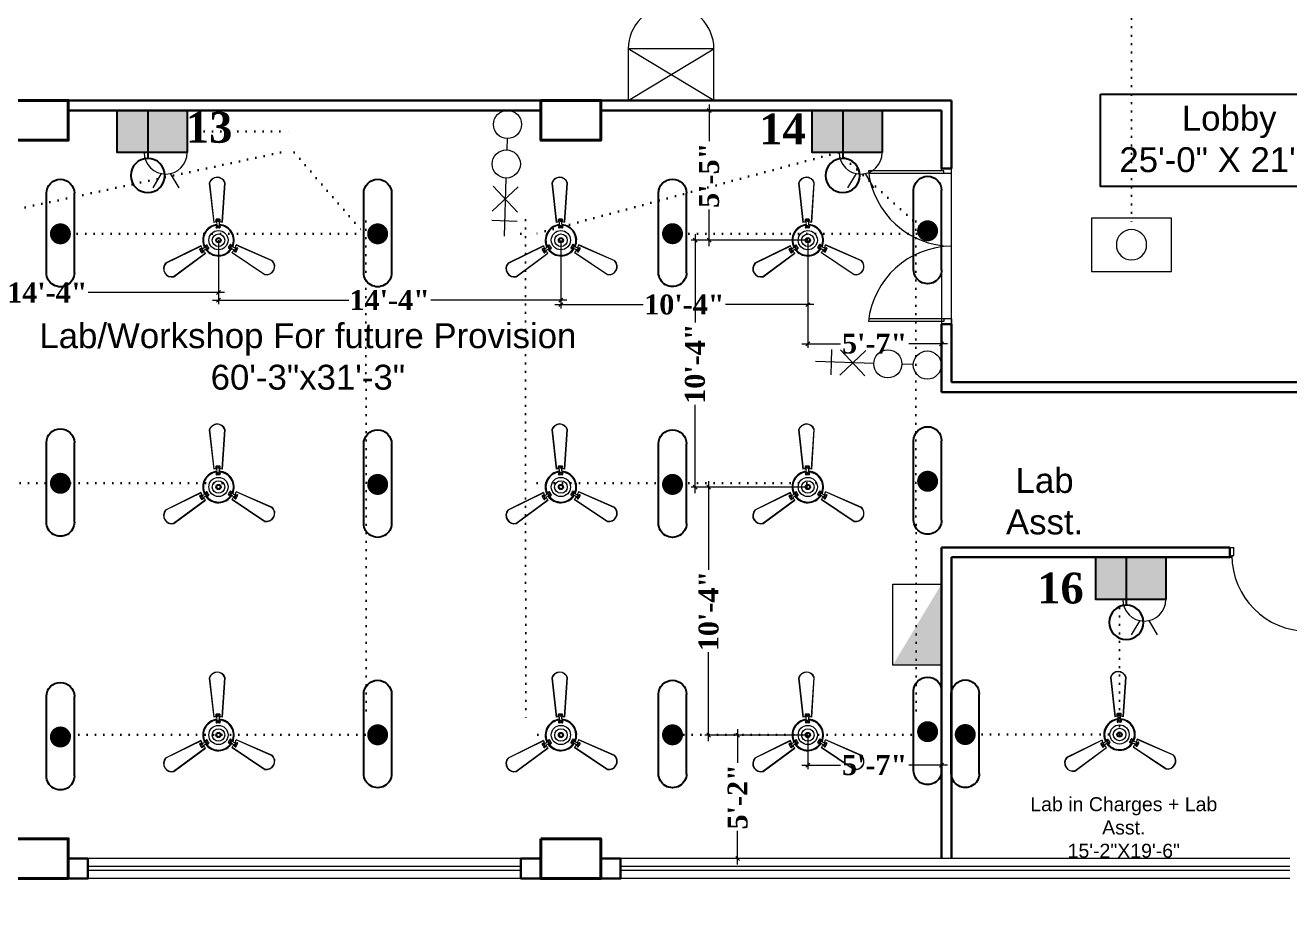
# Model space of a CAD drawing. Header units: inches. Extents: x -12 to 20935469, y -1604 to 24729220.
# Drawn here: x 20824495 to 20825129, y 24647416 to 24647864 of the extents above; entities that cross this region are included whole.
import ezdxf

# ---------------------------------------------------------------- set-up
doc = ezdxf.new("R2010")
doc.units = ezdxf.units.IN
doc.header["$LTSCALE"] = 0.03
doc.header["$MEASUREMENT"] = 0
doc.header["$PDMODE"] = 32
doc.header["$PDSIZE"] = 15
doc.linetypes.add('ACAD_ISO02W100', pattern=[15, 12, -3])
doc.linetypes.add('DOT', pattern=[0.25, 0, -0.25])
for name, color, linetype, lineweight in [('0-elect.fixture-3 fan', 200, 'Continuous', 20), ('2', 7, 'Continuous', 9), ('CL BOX', 90, 'ACAD_ISO02W100', 0), ('column', 1, 'Continuous', 40), ('Dimiention', 75, 'Continuous', 18), ('Door', 7, 'Continuous', 18), ('E-CF', 4, 'Continuous', 30), ('line', 7, 'Continuous', 9), ('Main Wall', 7, 'Continuous', 30), ('wind.', 150, 'Continuous', 20)]:
    doc.layers.add(name, color=color, linetype=linetype, lineweight=lineweight)
for name, color, linetype in [('DIM TEXT 2025', 7, 'Continuous'), ('H', 154, 'Continuous'), ('SB TEXT', 215, 'DOT'), ('TEXT', 7, 'Continuous'), ('w', 188, 'DOT')]:
    doc.layers.add(name, color=color, linetype=linetype)
doc.styles.add('2', font='swisscl.ttf')
doc.styles.get("Standard").update_dxf_attribs({"font": 'timesbd.ttf'})
doc.dimstyles.new('arch grid', dxfattribs={"dimtxt": 250, "dimasz": 100, "dimexe": 10, "dimexo": 10, "dimgap": 0.09, "dimtad": 0, "dimdec": 0, "dimzin": 0, "dimdsep": 46, "dimtxsty": 'Standard', "dimblk": 'DOT', "dimcen": 50, "dimdle": 50, "dimclrd": 256, "dimclre": 256, "dimadec": 0, "dimazin": 0, "dimtfac": 1, "dimtdec": 0, "dimtofl": 0, "dimtmove": 0, "dimatfit": 3, "dimldrblk": 'DOT', "dimfxl": 200, "dimfxlon": 1, "dimtolj": 1, "dimtzin": 0, "dimlwd": -1, "dimlwe": -1, "dimarcsym": 1})
doc.dimstyles.new('Standard 8', dxfattribs={"dimtxt": 7, "dimasz": 2, "dimexe": 2, "dimexo": 2, "dimgap": 2, "dimtad": 0, "dimdec": 0, "dimzin": 3, "dimdsep": 46, "dimlunit": 4, "dimtxsty": 'Standard', "dimblk": 'OBLIQUE', "dimcen": 3, "dimdle": 3, "dimclrd": 256, "dimclre": 256, "dimclrt": 256, "dimadec": 0, "dimazin": 0, "dimtfac": 1, "dimtdec": 0, "dimtix": 1, "dimtofl": 0, "dimtmove": 0, "dimatfit": 0, "dimldrblk": 'OBLIQUE', "dimfxl": 1, "dimtolj": 1, "dimtzin": 0, "dimlwd": -1, "dimlwe": -1, "dimarcsym": 0})

# ---------------------------------------------------------------- blocks, each defined once
blk = doc.blocks.new('$D40')
at = {"layer": 'Door'}
for p, q in [((1, 4), (1, 42)), ((2, 0), (2, 41.99)), ((1, 5), (0, 5)), ((2, 0), (0, 0)), ((2, 4), (1, 4)), ((39, 4), (38, 4)), ((38, 4), (38, 0)), ((40, 0), (38, 0)), ((40, 5), (38.99, 5)), ((39, 5), (39, 4))]:
    blk.add_line(p, q, dxfattribs=at)
blk.add_arc((1, 4), 38, 0, 90, dxfattribs=at)
blk = doc.blocks.new('E-CF')
at = {"layer": '0-elect.fixture-3 fan', "color": 230, "linetype": 'ByBlock', "lineweight": 13, "ltscale": 5}
for p, q in [((-1.45, 6.53), (-2.38, 20.87)), ((-1.35, 6.55), (-2.29, 20.85)), ((3.24, 20.73), (1.65, 6.48)), ((3.34, 20.73), (1.74, 6.45)), ((-19.63, -7.46), (-6.46, -1.71)), ((-19.57, -7.54), (-6.43, -1.8)), ((-4.99, -4.44), (-16.92, -12.4)), ((-4.93, -4.51), (-16.88, -12.49)), ((6.34, -2.1), (19.2, -8.44)), ((6.37, -2.01), (19.25, -8.36)), ((16.28, -13.26), (4.71, -4.73)), ((16.32, -13.17), (4.78, -4.66))]:
    blk.add_line(p, q, dxfattribs=at)
at = {"layer": '0-elect.fixture-3 fan', "color": 232, "linetype": 'ByBlock', "lineweight": 13, "ltscale": 5}
for p, q in [((-0.35, 5.43), (-0.66, 4.81)), ((-0.33, 6.68), (-0.62, 7.28)), ((-0.35, 4.97), (-0.22, 4.72)), ((-0.29, 7.46), (-0.15, 7.2)), ((-0.02, 6.87), (0.23, 7.01)), ((0.04, 5.2), (0.29, 5.33)), ((0.42, 4.9), (0.56, 4.65)), ((0.48, 7.43), (0.62, 7.18)), ((0.6, 5.41), (0.87, 4.78)), ((0.63, 6.66), (0.96, 7.25)), ((-6.08, -2.77), (-6.75, -2.79)), ((-6.68, -3.29), (-6.53, -3.05)), ((-6.31, -3.97), (-6.16, -3.73)), ((-5.94, -3.44), (-6.18, -3.29)), ((-5.62, -3.61), (-6, -4.17)), ((-4.99, -2.18), (-4.57, -1.62)), ((-4.52, -2.55), (-4.76, -2.41)), ((-4.53, -3.01), (-3.84, -2.97)), ((-4.46, -2.08), (-4.31, -1.83)), ((-4.13, -2.78), (-3.98, -2.54)), ((4.38, -3.22), (3.69, -3.14)), ((4.03, -2.81), (3.74, -2.8)), ((4.47, -2.17), (4.18, -2.17)), ((4.47, -2.63), (4.47, -2.91)), ((4.87, -2.41), (4.49, -1.83)), ((5.44, -3.87), (5.79, -4.45)), ((6.19, -4.13), (5.9, -4.12)), ((5.94, -3.05), (6.61, -3.1)), ((5.95, -3.42), (5.94, -3.7)), ((6.6, -3.47), (6.31, -3.46))]:
    blk.add_line(p, q, dxfattribs=at)
at = {"layer": '0-elect.fixture-3 fan', "color": 5, "lineweight": 13}
blk.add_line((0, 0), (0, 0), dxfattribs=at)
at = {"layer": '0-elect.fixture-3 fan', "color": 230, "linetype": 'ByBlock', "lineweight": 13, "ltscale": 5, "extrusion": (0, 0, -1)}
for centre, major_axis, start_param, end_param in [((0.46, 19.91), (-2.12, 2.12), 5.823867, 8.359631), ((0.46, 19.91), (-2.05, 2.05), 5.830329, 8.353169), ((0, 0), (-4.05, 4.05), 5.068563, 7.021343), ((0, 0), (-3.85, 3.85), 5.085186, 7.003917), ((0, 0), (4.72, 4.72), -1.003222, -0.833722), ((0, 0), (-4.05, 4.05), 0.879773, 2.832553), ((0, 0), (-3.85, 3.85), 0.896396, 2.815126), ((0, 0), (4.72, 4.72), -0.690743, -0.521244), ((0, 0), (-4.72, 4.72), 5.068843, 5.238343), ((0, 0), (4.72, 4.72), 3.185569, 3.355068), ((0, 0), (4.05, 4.05), 1.403372, 3.356151), ((0, 0), (-3.85, 3.85), 2.990791, 4.909522), ((0, 0), (4.72, 4.72), 1.403652, 1.573151), ((0, 0), (-4.72, 4.72), 2.66197, 2.831469), ((-17.47, -9.55), (-2.12, 2.12), 3.729471, 6.265236), ((-17.47, -9.55), (-2.05, 2.05), 3.735934, 6.258773), ((17, -10.35), (-2.12, 2.12), 1.635076, 4.170841), ((17, -10.35), (2.05, 2.05), 0.070743, 2.593582)]:
    blk.add_ellipse(centre, major_axis=major_axis, ratio=1, start_param=start_param, end_param=end_param, dxfattribs=at)
at = {"layer": '0-elect.fixture-3 fan', "color": 232, "linetype": 'ByBlock', "lineweight": 13, "ltscale": 5, "extrusion": (0, 0, -1)}
for centre, major_axis, start_param, end_param in [((-0.44, 4.71), (0.169, 0.169), 2.26283, 4.381754), ((-0.41, 7.39), (-0.169, 0.169), 5.038692, 7.013305), ((-0.28, 4.84), (0.101, 0.101), 3.926991, 10.210176), ((0, 0), (5.4, 5.4), -0.840677, -0.683789), ((-0.22, 7.33), (0.101, 0.101), 3.926991, 10.210176), ((-2.18, 6.1), (-1.37, 1.37), 2.052913, 2.705807), ((0.11, 6.94), (0.101, 0.101), 3.926991, 10.210176), ((0.17, 5.27), (0.101, 0.101), 3.926991, 10.210176), ((0.49, 4.78), (0.101, 0.101), 3.926991, 10.210176), ((0.55, 7.31), (0.101, 0.101), 3.926991, 10.210176), ((2.58, 5.99), (1.46, 1.46), 3.643048, 4.257264), ((0.66, 4.68), (0.169, 0.169), 0.376965, 2.49589), ((0.75, 7.36), (-0.169, 0.169), 0.887007, 2.86162), ((0, 0), (3.17, 3.17), -0.878763, -0.645703), ((-6.75, -3.02), (0.169, 0.169), 3.505001, 5.479614), ((0, 0), (-5.4, 5.4), 4.91891, 5.075797), ((-6.6, -3.17), (0.101, 0.101), 3.926991, 10.210176), ((-6.19, -4.04), (0.169, 0.169), 1.373501, 3.348114), ((-6.24, -3.85), (0.101, 0.101), 3.926991, 10.210176), ((-6.06, -3.36), (0.101, 0.101), 3.926991, 10.210176), ((-6.47, -0.75), (1.46, 1.46), 1.548653, 2.162869), ((-4.19, -4.93), (-1.37, 1.37), 6.241703, 6.894597), ((-4.64, -2.48), (-0.101, 0.101), 5.497787, 11.780972), ((-4.38, -1.76), (-0.169, 0.169), 6.136552, 8.255476), ((-4.38, -1.96), (-0.101, 0.101), 5.497787, 11.780972), ((-4.05, -2.66), (0.101, 0.101), 3.926991, 10.210176), ((0, 0), (-3.17, 3.17), 4.880824, 5.113884), ((-3.86, -2.73), (0.169, 0.169), 0.168435, 2.287359), ((3.72, -2.9), (0.169, 0.169), 2.471361, 4.590285), ((0, 0), (-3.17, 3.17), 2.786429, 3.019489), ((3.89, -2.81), (0.101, 0.101), 3.926991, 10.210176), ((4.29, -1.97), (-0.169, 0.169), 5.928021, 8.046946), ((4.33, -2.17), (0.101, 0.101), 3.926991, 10.210176), ((4.47, -2.77), (0.101, 0.101), 3.926991, 10.210176), ((3.89, -5.22), (-1.46, 1.46), 1.025054, 1.63927), ((6.36, -1.16), (1.37, 1.37), 2.576511, 3.229406), ((6, -4.32), (-0.169, 0.169), 2.981402, 4.956015), ((5.95, -3.56), (-0.101, 0.101), 5.497787, 11.780972), ((6.05, -4.13), (0.101, 0.101), 3.926991, 10.210176), ((0, 0), (-5.4, 5.4), 2.824515, 2.981402), ((6.45, -3.47), (-0.101, 0.101), 5.497787, 11.780972), ((6.6, -3.33), (-0.169, 0.169), 0.849902, 2.824515)]:
    blk.add_ellipse(centre, major_axis=major_axis, ratio=1, start_param=start_param, end_param=end_param, dxfattribs=at)
at = {"layer": '0-elect.fixture-3 fan', "linetype": 'ByBlock', "lineweight": 13, "ltscale": 5, "extrusion": (0, 0, -1)}
blk.add_ellipse((0.01, 0.03), major_axis=(-2.47, 2.47), ratio=1, start_param=5.497787, end_param=11.780972, dxfattribs=at)
at = {"layer": '0-elect.fixture-3 fan', "color": 200, "linetype": 'ByBlock', "lineweight": 13, "ltscale": 5, "extrusion": (0, 0, -1)}
blk.add_ellipse((0, 0), major_axis=(-1.61, 1.61), ratio=1, start_param=5.497787, end_param=11.780972, dxfattribs=at)
at = {"layer": '0-elect.fixture-3 fan', "color": 190, "linetype": 'ByBlock', "lineweight": 13, "ltscale": 5, "extrusion": (0, 0, -1)}
for major_axis, start_param, end_param in [((0.666, 0.666), 3.926991, 10.210176), ((-0.461, 0.461), 5.497787, 11.780972)]:
    blk.add_ellipse((0, 0), major_axis=major_axis, ratio=1, start_param=start_param, end_param=end_param, dxfattribs=at)
blk = doc.blocks.new('_Oblique')
at = {"color": 0, "linetype": 'ByBlock', "lineweight": -2}
blk.add_line((-0.5, -0.5), (0.5, 0.5), dxfattribs=at)
blk = doc.blocks.new('*D293')
at = {"layer": 'Defpoints', "color": 0, "transparency": 16777216}
for p in [(20824887.72, 24647507.96), (20824954.72, 24647507.96), (20824954.72, 24647492.83)]:
    blk.add_point(p, dxfattribs=at)
at = {"layer": 'DIM TEXT 2025', "lineweight": 0, "transparency": 16777216}
for p, q in [((20824887.72, 24647507.96), (20824887.72, 24647490.83)), ((20824954.72, 24647507.96), (20824954.72, 24647490.83)), ((20824884.72, 24647492.83), (20824904.11, 24647492.83)), ((20824957.72, 24647492.83), (20824938.34, 24647492.83))]:
    blk.add_line(p, q, dxfattribs=at)
at = {"layer": 'DIM TEXT 2025', "lineweight": 0, "transparency": 16777216, "xscale": 2, "yscale": 2, "zscale": 2, "rotation": 180}
blk.add_blockref('_Oblique', (20824887.72, 24647492.83), dxfattribs=at)
at = {"layer": 'DIM TEXT 2025', "lineweight": 0, "transparency": 16777216, "xscale": 2, "yscale": 2, "zscale": 2}
blk.add_blockref('_Oblique', (20824954.72, 24647492.83), dxfattribs=at)
at = {"layer": 'DIM TEXT 2025', "lineweight": 0, "transparency": 16777216, "insert": (20824921.22, 24647492.83), "char_height": 10, "attachment_point": 5}
blk.add_mtext('\\A1;5\'-7"', dxfattribs=at)
blk = doc.blocks.new('*D294')
at = {"layer": 'Defpoints', "color": 0, "transparency": 16777216}
for p in [(20824838.25, 24647821.01), (20824887.72, 24647821.01), (20824887.72, 24647755.93)]:
    blk.add_point(p, dxfattribs=at)
at = {"layer": 'DIM TEXT 2025', "lineweight": 0, "transparency": 16777216}
for p, q in [((20824887.72, 24647821.01), (20824836.25, 24647821.01)), ((20824838.25, 24647824.01), (20824838.25, 24647805.59)), ((20824838.25, 24647752.93), (20824838.25, 24647771.36)), ((20824887.72, 24647755.93), (20824836.25, 24647755.93))]:
    blk.add_line(p, q, dxfattribs=at)
at = {"layer": 'DIM TEXT 2025', "lineweight": 0, "transparency": 16777216, "xscale": 2, "yscale": 2, "zscale": 2}
for p, rotation in [((20824838.25, 24647821.01), 90), ((20824838.25, 24647755.93), 270)]:
    blk.add_blockref('_Oblique', p, dxfattribs=dict(at, rotation=rotation))
at = {"layer": 'DIM TEXT 2025', "lineweight": 0, "transparency": 16777216, "insert": (20824838.25, 24647788.47), "char_height": 10, "attachment_point": 5, "rotation": 90}
blk.add_mtext('\\A1;5\'-5"', dxfattribs=at)
blk = doc.blocks.new('*D182')
at = {"layer": 'Defpoints', "color": 0, "transparency": 16777216}
for p in [(20824887.72, 24647755.93), (20824831.2, 24647632.25), (20824887.72, 24647632.25)]:
    blk.add_point(p, dxfattribs=at)
at = {"layer": 'DIM TEXT 2025', "lineweight": 0, "transparency": 16777216}
for p, q in [((20824831.2, 24647758.93), (20824831.2, 24647714.67)), ((20824887.72, 24647755.93), (20824829.2, 24647755.93)), ((20824831.2, 24647629.25), (20824831.2, 24647673.52)), ((20824887.72, 24647632.25), (20824829.2, 24647632.25))]:
    blk.add_line(p, q, dxfattribs=at)
at = {"layer": 'DIM TEXT 2025', "lineweight": 0, "transparency": 16777216, "xscale": 2, "yscale": 2, "zscale": 2}
for p, rotation in [((20824831.2, 24647755.93), 90), ((20824831.2, 24647632.25), 270)]:
    blk.add_blockref('_Oblique', p, dxfattribs=dict(at, rotation=rotation))
at = {"layer": 'DIM TEXT 2025', "lineweight": 0, "transparency": 16777216, "insert": (20824831.2, 24647694.09), "char_height": 10, "attachment_point": 5, "rotation": 90}
blk.add_mtext('\\A1;10\'-4"', dxfattribs=at)
blk = doc.blocks.new('*D183')
at = {"layer": 'Defpoints', "color": 0, "transparency": 16777216}
for p in [(20824887.72, 24647632.25), (20824838.02, 24647507.96), (20824887.72, 24647507.96)]:
    blk.add_point(p, dxfattribs=at)
at = {"layer": 'DIM TEXT 2025', "lineweight": 0, "transparency": 16777216}
for p, q in [((20824887.72, 24647632.25), (20824836.02, 24647632.25)), ((20824838.02, 24647635.25), (20824838.02, 24647590.68)), ((20824838.02, 24647504.96), (20824838.02, 24647549.53)), ((20824887.72, 24647507.96), (20824836.02, 24647507.96))]:
    blk.add_line(p, q, dxfattribs=at)
at = {"layer": 'DIM TEXT 2025', "lineweight": 0, "transparency": 16777216, "xscale": 2, "yscale": 2, "zscale": 2}
for p, rotation in [((20824838.02, 24647632.25), 90), ((20824838.02, 24647507.96), 270)]:
    blk.add_blockref('_Oblique', p, dxfattribs=dict(at, rotation=rotation))
at = {"layer": 'DIM TEXT 2025', "lineweight": 0, "transparency": 16777216, "insert": (20824838.02, 24647570.11), "char_height": 10, "attachment_point": 5, "rotation": 90}
blk.add_mtext('\\A1;10\'-4"', dxfattribs=at)
blk = doc.blocks.new('*D295')
at = {"layer": 'Defpoints', "color": 0, "transparency": 16777216}
for p in [(20824887.72, 24647507.96), (20824852.56, 24647446.03), (20824887.72, 24647446.03)]:
    blk.add_point(p, dxfattribs=at)
at = {"layer": 'DIM TEXT 2025', "lineweight": 0, "transparency": 16777216}
for p, q in [((20824852.56, 24647510.96), (20824852.56, 24647494.11)), ((20824887.72, 24647507.96), (20824850.56, 24647507.96)), ((20824852.56, 24647443.03), (20824852.56, 24647459.88)), ((20824887.72, 24647446.03), (20824850.56, 24647446.03))]:
    blk.add_line(p, q, dxfattribs=at)
at = {"layer": 'DIM TEXT 2025', "lineweight": 0, "transparency": 16777216, "xscale": 2, "yscale": 2, "zscale": 2}
for p, rotation in [((20824852.56, 24647507.96), 90), ((20824852.56, 24647446.03), 270)]:
    blk.add_blockref('_Oblique', p, dxfattribs=dict(at, rotation=rotation))
at = {"layer": 'DIM TEXT 2025', "lineweight": 0, "transparency": 16777216, "insert": (20824852.56, 24647476.99), "char_height": 10, "attachment_point": 5, "rotation": 90}
blk.add_mtext('\\A1;5\'-2"', dxfattribs=at)
blk = doc.blocks.new('*D309')
at = {"layer": 'Defpoints', "color": 0, "transparency": 16777216}
for p in [(20824420.57, 24647755.93), (20824592.22, 24647755.93), (20824592.22, 24647729.71)]:
    blk.add_point(p, dxfattribs=at)
at = {"layer": 'DIM TEXT 2025', "lineweight": 0, "transparency": 16777216}
for p, q in [((20824420.57, 24647755.93), (20824420.57, 24647727.71)), ((20824592.22, 24647755.93), (20824592.22, 24647727.71)), ((20824417.57, 24647729.71), (20824485.82, 24647729.71)), ((20824595.22, 24647729.71), (20824526.97, 24647729.71))]:
    blk.add_line(p, q, dxfattribs=at)
at = {"layer": 'DIM TEXT 2025', "lineweight": 0, "transparency": 16777216, "xscale": 2, "yscale": 2, "zscale": 2, "rotation": 180}
blk.add_blockref('_Oblique', (20824420.57, 24647729.71), dxfattribs=at)
at = {"layer": 'DIM TEXT 2025', "lineweight": 0, "transparency": 16777216, "xscale": 2, "yscale": 2, "zscale": 2}
blk.add_blockref('_Oblique', (20824592.22, 24647729.71), dxfattribs=at)
at = {"layer": 'DIM TEXT 2025', "lineweight": 0, "transparency": 16777216, "insert": (20824506.4, 24647729.71), "char_height": 10, "attachment_point": 5}
blk.add_mtext('\\A1;14\'-4"', dxfattribs=at)
blk = doc.blocks.new('*D310')
at = {"layer": 'Defpoints', "color": 0, "transparency": 16777216}
for p in [(20824592.22, 24647755.93), (20824763.95, 24647755.93), (20824763.95, 24647725.96)]:
    blk.add_point(p, dxfattribs=at)
at = {"layer": 'DIM TEXT 2025', "lineweight": 0, "transparency": 16777216}
for p, q in [((20824592.22, 24647755.93), (20824592.22, 24647723.96)), ((20824763.95, 24647755.93), (20824763.95, 24647723.96)), ((20824589.22, 24647725.96), (20824657.51, 24647725.96)), ((20824766.95, 24647725.96), (20824698.66, 24647725.96))]:
    blk.add_line(p, q, dxfattribs=at)
at = {"layer": 'DIM TEXT 2025', "lineweight": 0, "transparency": 16777216, "xscale": 2, "yscale": 2, "zscale": 2, "rotation": 180}
blk.add_blockref('_Oblique', (20824592.22, 24647725.96), dxfattribs=at)
at = {"layer": 'DIM TEXT 2025', "lineweight": 0, "transparency": 16777216, "xscale": 2, "yscale": 2, "zscale": 2}
blk.add_blockref('_Oblique', (20824763.95, 24647725.96), dxfattribs=at)
at = {"layer": 'DIM TEXT 2025', "lineweight": 0, "transparency": 16777216, "insert": (20824678.08, 24647725.96), "char_height": 10, "attachment_point": 5}
blk.add_mtext('\\A1;14\'-4"', dxfattribs=at)
blk = doc.blocks.new('*D217')
at = {"layer": 'Defpoints', "color": 0, "transparency": 16777216}
for p in [(20824763.95, 24647755.93), (20824887.72, 24647755.93), (20824887.72, 24647723.64)]:
    blk.add_point(p, dxfattribs=at)
at = {"layer": 'DIM TEXT 2025', "lineweight": 0, "transparency": 16777216}
for p, q in [((20824763.95, 24647755.93), (20824763.95, 24647721.64)), ((20824887.72, 24647755.93), (20824887.72, 24647721.64)), ((20824760.95, 24647723.64), (20824805.26, 24647723.64)), ((20824890.72, 24647723.64), (20824846.41, 24647723.64))]:
    blk.add_line(p, q, dxfattribs=at)
at = {"layer": 'DIM TEXT 2025', "lineweight": 0, "transparency": 16777216, "xscale": 2, "yscale": 2, "zscale": 2, "rotation": 180}
blk.add_blockref('_Oblique', (20824763.95, 24647723.64), dxfattribs=at)
at = {"layer": 'DIM TEXT 2025', "lineweight": 0, "transparency": 16777216, "xscale": 2, "yscale": 2, "zscale": 2}
blk.add_blockref('_Oblique', (20824887.72, 24647723.64), dxfattribs=at)
at = {"layer": 'DIM TEXT 2025', "lineweight": 0, "transparency": 16777216, "insert": (20824825.83, 24647723.64), "char_height": 10, "attachment_point": 5}
blk.add_mtext('\\A1;10\'-4"', dxfattribs=at)
blk = doc.blocks.new('*D218')
at = {"layer": 'Defpoints', "color": 0, "transparency": 16777216}
for p in [(20824887.72, 24647756.02), (20824954.72, 24647753.42), (20824954.72, 24647704.08)]:
    blk.add_point(p, dxfattribs=at)
at = {"layer": 'DIM TEXT 2025', "lineweight": 0, "transparency": 16777216}
for p, q in [((20824887.72, 24647756.02), (20824887.72, 24647702.08)), ((20824954.72, 24647753.42), (20824954.72, 24647702.08)), ((20824884.72, 24647704.08), (20824904.11, 24647704.08)), ((20824957.72, 24647704.08), (20824938.34, 24647704.08))]:
    blk.add_line(p, q, dxfattribs=at)
at = {"layer": 'DIM TEXT 2025', "lineweight": 0, "transparency": 16777216, "xscale": 2, "yscale": 2, "zscale": 2, "rotation": 180}
blk.add_blockref('_Oblique', (20824887.72, 24647704.08), dxfattribs=at)
at = {"layer": 'DIM TEXT 2025', "lineweight": 0, "transparency": 16777216, "xscale": 2, "yscale": 2, "zscale": 2}
blk.add_blockref('_Oblique', (20824954.72, 24647704.08), dxfattribs=at)
at = {"layer": 'DIM TEXT 2025', "lineweight": 0, "transparency": 16777216, "insert": (20824921.22, 24647704.08), "char_height": 10, "attachment_point": 5}
blk.add_mtext('\\A1;5\'-7"', dxfattribs=at)
blk = doc.blocks.new('U7TYT')
at = {"layer": 'Dimiention', "ltscale": 50, "transparency": 33554590}
h = blk.add_hatch(color=253, dxfattribs=at)
h.dxf.hatch_style = 1
h.paths.add_polyline_path([(7347319.5, 3290479.6), (7346977, 3290273.9), (7347319.5, 3290273.9)])
at = {"layer": 'Dimiention', "color": 4, "ltscale": 50}
blk.add_lwpolyline([(7347319.5, 3290273.9), (7347319.5, 3290479.6), (7346977, 3290479.6), (7346977, 3290273.9)], close=True, dxfattribs=at)
blk = doc.blocks.new('gy')
at = {"layer": 'Dimiention', "color": 18, "ltscale": 50, "true_color": 0x000000}
for p, q in [((3543686.26, 5183217.13), (3543686.26, 5183211.14)), ((3543688.4, 5183217.13), (3543694.39, 5183211.14)), ((3543694.39, 5183217.13), (3543688.4, 5183211.14)), ((3543696.38, 5183214.14), (3543682.58, 5183214.14)), ((3543705.77, 5183214.14), (3543703.06, 5183214.14))]:
    blk.add_line(p, q, dxfattribs=at)
for centre in [(3543699.72, 5183214.14), (3543709.11, 5183214.14)]:
    blk.add_circle(centre, 3.34, dxfattribs=at)
blk = doc.blocks.new('FDDF')
at = {"layer": 'line', "color": 6, "linetype": 'Continuous', "lineweight": 25, "ltscale": 50}
for p, q in [((7351582.6, 3307777.3), (7351582.6, 3307351.8)), ((7351732.3, 3307777.3), (7351732.3, 3307351.8))]:
    blk.add_line(p, q, dxfattribs=at)
at = {"layer": 'line', "color": 6, "linetype": 'Continuous', "lineweight": 40, "ltscale": 50, "const_width": 56.1}
blk.add_lwpolyline([(7351657.4, 3307596.9, 1), (7351657.4, 3307540.8, 1)], format="xyb", close=True, dxfattribs=at)
at = {"layer": 'line', "color": 6, "linetype": 'Continuous', "lineweight": 25, "ltscale": 50}
for centre, start, end in [((7351657.4, 3307777.3), 0, 180), ((7351657.4, 3307351.8), 180, 0)]:
    blk.add_arc(centre, 74.8, start, end, dxfattribs=at)
blk = doc.blocks.new('bulb')
at = {"layer": 'line', "color": 4, "lineweight": 25, "ltscale": 50}
for p, q in [((20823168.7, 24658803.9), (20823168.7, 24658777.6)), ((20823168.7, 24658790.8), (20823209.9, 24658790.8))]:
    blk.add_line(p, q, dxfattribs=at)
blk.add_circle((20823224.6, 24658790.8), 14.7, dxfattribs=at)
blk = doc.blocks.new('fgftrfteter')
at = {"layer": 'Dimiention', "color": 4, "ltscale": 50}
for p, q in [((4580895, 2288123), (4580808, 2288269)), ((4580989, 2288123), (4581076, 2288269)), ((4580720, 2287906), (4581164, 2287906))]:
    blk.add_line(p, q, dxfattribs=at)
blk.add_arc((4580942, 2287906), 222, 0, 180, dxfattribs=at)
blk = doc.blocks.new('2PIN')
at = {"layer": 'H', "true_color": 0x000000, "transparency": 33554567}
h = blk.add_hatch(color=18, dxfattribs=at)
h.dxf.hatch_style = 1
h.paths.add_polyline_path([(20823026.99, 24658981.16), (20822972.29, 24658981.16), (20822972.29, 24658948.3), (20823026.99, 24658948.3)])
blk.add_lwpolyline([(20822972.29, 24658981.16), (20823026.99, 24658981.16), (20823026.99, 24658948.3), (20822972.29, 24658948.3)], close=True)
at = {"layer": '2', "color": 6, "lineweight": 25, "transparency": 33554648, "xscale": 0.07559514081214198, "yscale": 0.07559514081214198, "zscale": 0.07559514081214198}
blk.add_blockref('fgftrfteter', (20476692.14, 24486026.62), dxfattribs=at)
blk = doc.blocks.new('GGGFGFG')
at = {"layer": 'line', "color": 4, "ltscale": 50}
for p, q in [((7356688.2, 3293208.1), (7357003, 3293208.1)), ((7356688.2, 3292998.4), (7356688.2, 3293208.1)), ((7357003, 3293208.1), (7357003, 3292998.4)), ((7357003, 3292998.4), (7356688.2, 3292998.4))]:
    blk.add_line(p, q, dxfattribs=at)
blk.add_circle((7356845.6, 3293103.2), 59.6, dxfattribs=at)
blk = doc.blocks.new('JIJUUU')
at = {"layer": 'Dimiention', "color": 4, "ltscale": 50}
for p, q in [((7358869.5, 3293274.4), (7359075.2, 3293616.9)), ((7358869.5, 3293616.9), (7359075.2, 3293274.4))]:
    blk.add_line(p, q, dxfattribs=at)
blk.add_lwpolyline([(7359075.2, 3293616.9), (7358869.5, 3293616.9), (7358869.5, 3293274.4), (7359075.2, 3293274.4)], close=True, dxfattribs=at)
blk.add_arc((7359075.2, 3293445.7), 171.3, 270, 90, dxfattribs=at)
blk = doc.blocks.new('*D363')
at = {"ltscale": 50, "transparency": 16777216}
for p, q in [((3479.24, 24649574.13), (3479.24, 24649400.75)), ((3479.42, 24649524.13), (3469.24, 24649524.13)), ((3479.42, 24649400.75), (3469.24, 24649400.75)), ((3479.24, 24649400.75), (3479.24, 8350.74))]:
    blk.add_line(p, q, dxfattribs=at)
at = {"layer": 'Defpoints', "color": 0, "ltscale": 50, "transparency": 16777216}
for p in [(20846678.15, 24649524.13), (3479.24, 24649400.75), (20846678.15, 24649400.75)]:
    blk.add_point(p, dxfattribs=at)
at = {"ltscale": 50, "transparency": 16777216, "xscale": 100, "yscale": 100, "zscale": 100}
for p, rotation in [((3479.24, 24649524.13), 90), ((3479.24, 24649400.75), 270)]:
    blk.add_blockref('_Oblique', p, dxfattribs=dict(at, rotation=rotation))
at = {"color": 0, "ltscale": 50, "transparency": 16777216, "insert": (3479.24, 3397.61), "char_height": 250, "attachment_point": 5, "rotation": 90}
blk.add_mtext('\\A1;{\\H8.57143x;300mm}', dxfattribs=at)
blk = doc.blocks.new('_Dot')
at = {"color": 0, "linetype": 'ByBlock', "lineweight": -2}
blk.add_line((-0.5, 0), (-1, 0), dxfattribs=at)
at = {"color": 0, "linetype": 'ByBlock', "const_width": 0.5}
blk.add_lwpolyline([(-0.25, 0, 1), (0.25, 0, 1)], format="xyb", close=True, dxfattribs=at)

msp = doc.modelspace()

# ---------------------------------------------------------------- linework, layer by layer
msp.add_line((20824526.75, 24647436.03), (20824526.75, 24647436.03))
msp.add_lwpolyline([(20825034.46, 24647829.07), (20825159.98, 24647829.07), (20825159.98, 24647782.91), (20825034.46, 24647782.91)], close=True)
at = {"layer": 'column', "lineweight": 40, "ltscale": 20}
for points in [[(20824486.87, 24647826.02), (20824486.87, 24647806.02), (20824516.87, 24647806.02), (20824516.87, 24647826.02)], [(20824753.87, 24647826.01), (20824753.87, 24647806.01), (20824783.87, 24647806.01), (20824783.87, 24647826.01)], [(20824516.87, 24647436.03), (20824516.87, 24647456.03), (20824486.87, 24647456.03), (20824486.87, 24647436.03)], [(20824753.87, 24647456.01), (20824753.87, 24647436.01), (20824783.87, 24647436.01), (20824783.87, 24647456.01)]]:
    msp.add_lwpolyline(points, close=True, dxfattribs=at)
at = {"layer": 'Door'}
for p, q in [((20824956, 24647790.64), (20824918.12, 24647790.64)), ((20824959.72, 24647789.34), (20824918.15, 24647789.34)), ((20824954.7, 24647790.64), (20824954.7, 24647791.94)), ((20824956, 24647789.34), (20824956, 24647790.64)), ((20824959.72, 24647789.34), (20824959.72, 24647791.94)), ((20824956, 24647715.24), (20824918.12, 24647715.24)), ((20824959.72, 24647716.54), (20824918.15, 24647716.54)), ((20824954.7, 24647715.24), (20824954.7, 24647713.94)), ((20824956, 24647716.54), (20824956, 24647715.24)), ((20824959.72, 24647716.54), (20824959.72, 24647713.94))]:
    msp.add_line(p, q, dxfattribs=at)
for centre, start, end in [((20824960.16, 24647795.23), 186.22174, 269.40937), ((20824960.16, 24647710.66), 90.59063, 173.77826)]:
    msp.add_arc(centre, 42.28, start, end, dxfattribs=at)
at = {"layer": 'Main Wall', "lineweight": 30}
for p, q in [((20824516.87, 24647826.02), (20824753.87, 24647826.02)), ((20824753.87, 24647821.01), (20824516.87, 24647821.01)), ((20824783.87, 24647826.01), (20824959.72, 24647826.01)), ((20824783.87, 24647821.01), (20824954.72, 24647821.01)), ((20824954.72, 24647821.01), (20824954.72, 24647791.94)), ((20824959.72, 24647826.01), (20824959.72, 24647791.94)), ((20824959.72, 24647791.94), (20824954.72, 24647791.94)), ((20824954.72, 24647713.94), (20824954.72, 24647679.87)), ((20824959.72, 24647713.94), (20824954.72, 24647713.94)), ((20824959.72, 24647713.94), (20824959.72, 24647684.87)), ((20824959.72, 24647684.87), (20825279.5, 24647684.87)), ((20824954.72, 24647679.87), (20825274.5, 24647679.87)), ((20824954.72, 24647602.02), (20824954.72, 24647446.03)), ((20824954.72, 24647602.02), (20825099.37, 24647602.02)), ((20825099.37, 24647602.02), (20825099.37, 24647597.02)), ((20824959.72, 24647597.02), (20824959.72, 24647446.03)), ((20824959.72, 24647597.02), (20825099.37, 24647597.02))]:
    msp.add_line(p, q, dxfattribs=at)
for points in [[(20824516.75, 24647436.03), (20824526.75, 24647436.03), (20824526.75, 24647446.03), (20824516.75, 24647446.03)], [(20824753.87, 24647436.01), (20824743.87, 24647436.01), (20824743.87, 24647446.01), (20824753.87, 24647446.01)], [(20824783.87, 24647436.01), (20824793.87, 24647436.01), (20824793.87, 24647446.01), (20824783.87, 24647446.01)]]:
    msp.add_lwpolyline(points, dxfattribs=at)
at = {"layer": 'w', "linetype": 'DOT', "lineweight": 30, "ltscale": 550, "transparency": 33554661}
for p, q in [((20825050.12, 24647887.98), (20825050.06, 24647761.26)), ((20824576.59, 24647810.45), (20824628.67, 24647810.45)), ((20824623.38, 24647799.88), (20824435.41, 24647759.49)), ((20824630.18, 24647799.88), (20824665.05, 24647759.53)), ((20824902.93, 24647799.88), (20824751.81, 24647759.29)), ((20824902.93, 24647799.88), (20824947.81, 24647759.06)), ((20824666.16, 24647765.38), (20824666.28, 24647514.25)), ((20824746.17, 24647765.97), (20824746.29, 24647514.83)), ((20824941.91, 24647765.38), (20824942.03, 24647514.25)), ((20824512.99, 24647759.13), (20824679.07, 24647759.13)), ((20824743.92, 24647759.13), (20824752.37, 24647759.13)), ((20824819.69, 24647759.21), (20824949.84, 24647759.21)), ((20824433.57, 24647634.13), (20824600.85, 24647634.13)), ((20824665.05, 24647634.13), (20824671.77, 24647634.13)), ((20824752.08, 24647634.17), (20824894.24, 24647634.17)), ((20824940.8, 24647634.17), (20824947.82, 24647634.17)), ((20825044.06, 24647508.21), (20825044.06, 24647578.56)), ((20824513.68, 24647508.03), (20824672.04, 24647508.03)), ((20824752.35, 24647508.07), (20824760.25, 24647508.07)), ((20824812.89, 24647508.07), (20824947.79, 24647508.07)), ((20824966.68, 24647508.21), (20825044.06, 24647508.21))]:
    msp.add_line(p, q, dxfattribs=at)
at = {"layer": 'wind.', "lineweight": 5}
for p, q in [((20824743.87, 24647446.03), (20824526.75, 24647446.03)), ((20825129.37, 24647446.03), (20824793.87, 24647446.03)), ((20824743.87, 24647442.03), (20824526.75, 24647442.03)), ((20824743.87, 24647440.03), (20824526.75, 24647440.03)), ((20825129.37, 24647442.03), (20824793.87, 24647442.03)), ((20825129.37, 24647440.03), (20824793.87, 24647440.03)), ((20824743.87, 24647436.03), (20824526.75, 24647436.03)), ((20825129.37, 24647436.03), (20824793.87, 24647436.03))]:
    msp.add_line(p, q, dxfattribs=at)
msp.add_lwpolyline([(20824137.87, 24647826.02), (20824137.87, 24647946.34), (20824959.72, 24647946.02), (20824959.72, 24648260.89), (20825139.37, 24648261.06), (20825139.37, 24647946.02), (20825973.25, 24647946.02), (20825973.25, 24647826.02), (20825262.5, 24647826.02), (20825262.5, 24647684.87), (20824959.72, 24647684.87), (20824959.72, 24647826.01)], close=True, dxfattribs=at)

# ---------------------------------------------------------------- block references
for name, p, xscale, yscale, zscale, rotation in [('2PIN', (34213627.3, 40502307.99), 0.6429687876420657, 0.6429687876420657, 0.6429687876420657, 179.9980866176271), ('bulb', (35220147.33, 36803384.83), -0.5837749611745885, 0.5837749611745885, 0.5837749611745884, 89.9980867973189), ('2PIN', (34213975.75, 40502307.99), 0.6429687876420657, 0.6429687876420657, 0.6429687876420657, 179.9980866176271), ('bulb', (35220495.78, 36803384.83), -0.5837749611745885, 0.5837749611745885, 0.5837749611745884, 89.9980867973189), ('2PIN', (34214117.97, 40502084), 0.6429687876420657, 0.6429687876420657, 0.6429687876420657, 179.9980866176271), ('bulb', (35220637.99, 36803160.84), -0.5837749611745885, 0.5837749611745885, 0.5837749611745884, 89.9980867973189)]:
    msp.add_blockref(name, p, dxfattribs=dict(xscale=xscale, yscale=yscale, zscale=zscale, rotation=rotation))
at = {"layer": 'CL BOX', "color": 5, "transparency": 33554457, "xscale": -0.127552882082143, "yscale": 0.127552882082143, "zscale": 0.127552882082143, "rotation": 359.9998993550784}
msp.add_blockref('GGGFGFG', (21763436.16, 24227707.2), dxfattribs=at)
at = {"layer": 'Dimiention', "xscale": 2.112111447955701, "yscale": 2.112111447955701, "zscale": 2.112111447955701}
for p, rotation in [((31539468.72, 16833486.51), 88.25647786253218), ((13012864.71, 13931325.24), 358.2684790912549)]:
    msp.add_blockref('gy', p, dxfattribs=dict(at, rotation=rotation))
at = {"layer": 'Door', "rotation": 180}
msp.add_blockref('$D40', (20825139.37, 24647602.02), dxfattribs=at)
at = {"layer": 'E-CF', "xscale": -1.378879578969062, "yscale": 1.378879578969062, "zscale": 1.378879578969062}
for p in [(20824592.22, 24647755.93), (20824763.95, 24647755.93), (20824887.72, 24647755.93), (20824592.22, 24647632.25), (20824763.94, 24647632.25), (20824887.72, 24647632.25), (20824592.22, 24647507.96), (20824763.95, 24647507.96), (20824887.72, 24647507.96), (20825044.06, 24647508.21)]:
    msp.add_blockref('E-CF', p, dxfattribs=at)
at = {"layer": 'line', "color": 5}
for name, p, xscale, yscale, zscale, rotation in [('JIJUUU', (21237828.02, 23724999.74), 0.1254032671904461, 0.1254032671904461, 0.1254032671904461, 90), ('FDDF', (20135687.17, 24957667.31), -0.09369666655797602, 0.09369666655797602, 0.09369666655797602, 179.9999999896241), ('FDDF', (20135846.26, 24957667.31), -0.09369666655797602, 0.09369666655797602, 0.09369666655797602, 179.9999999896241), ('FDDF', (20135994.1, 24957667.38), -0.09369666655797602, 0.09369666655797602, 0.09369666655797602, 179.9999999896241), ('FDDF', (20136122.01, 24957668.82), -0.09369666655797602, 0.09369666655797602, 0.09369666655797602, 179.9999999896241), ('FDDF', (20135687.17, 24957542.3), -0.09369666655797602, 0.09369666655797602, 0.09369666655797602, 179.9999999896241), ('FDDF', (20136122.01, 24957543.31), -0.09369666655797602, 0.09369666655797602, 0.09369666655797602, 179.9999999896241), ('FDDF', (20135846.26, 24957541.73), -0.09369666655797602, 0.09369666655797602, 0.09369666655797602, 179.9999999896241), ('FDDF', (20135994.1, 24957541.73), -0.09369666655797602, 0.09369666655797602, 0.09369666655797602, 179.9999999896241), ('U7TYT', (21214994.48, 25518470.78), -0.1185378862922786, 0.1185378862922786, 0.1185378862922786, 89.99883909665918), ('FDDF', (20135846.26, 24957416.25), -0.09369666655797602, 0.09369666655797602, 0.09369666655797602, 179.9999999896241), ('FDDF', (20135994.1, 24957416.25), -0.09369666655797602, 0.09369666655797602, 0.09369666655797602, 179.9999999896241), ('FDDF', (20136122.01, 24957417.83), -0.09369666655797602, 0.09369666655797602, 0.09369666655797602, 179.9999999896241), ('FDDF', (20136140.89, 24957416.39), -0.09369666655797602, 0.09369666655797602, 0.09369666655797602, 179.9999999896241), ('FDDF', (20135687.17, 24957415.17), -0.09369666655797602, 0.09369666655797602, 0.09369666655797602, 179.9999999896241)]:
    msp.add_blockref(name, p, dxfattribs=dict(at, xscale=xscale, yscale=yscale, zscale=zscale, rotation=rotation))

# ---------------------------------------------------------------- texts
at = {"layer": 'SB TEXT', "char_height": 15.435, "width": 227.4581, "attachment_point": 8, "rotation": 0}
for s, insert in [('\\A1;13', (20824587.54, 24647804.56)), ('\\A1;14', (20824875.03, 24647803.95)), ('\\A1;16', (20825014.42, 24647573.66))]:
    msp.add_mtext(s, dxfattribs=dict(at, insert=insert))
at = {"layer": 'TEXT', "color": 30, "lineweight": 5, "ltscale": 20, "attachment_point": 2, "style": '2'}
for s, width, gutter_width, insert, char_height in [('\\pxsm1,qc;{\\fArial|b0|i0|c0|p34;\\C0;Lobby\\P25\'-0" X 21\'-0" }', 146.3875, 0.75, (20825099.02, 24647823.33), 12.4758), ('\\pxsm1;{\\fArial|b0|i0|c0|p34;\\C0;Lab/Workshop For future Provision\\P60\'-3"x31\'-3"}', 289.4828, 0.5, (20824637.05, 24647714.32), 12.4758), ('{\\fArial|b0|i0|c0|p34;\\C0;Lab Asst. }', 49.47, 0.5, (20825006.46, 24647641.8), 12.4758), ('{\\fArial|b0|i0|c0|p34;\\C0;Lab in Charges + Lab Asst. \\P15\'-2"X19\'-6"}', 104.7597, 0.5, (20825046.17, 24647476.81), 7)]:
    msp.add_mtext_dynamic_manual_height_columns(s, width=width, gutter_width=gutter_width, heights=[0], dxfattribs=dict(at, insert=insert, char_height=char_height))

# ---------------------------------------------------------------- dimensions: what is measured, and where the dimension line sits
at = {"ltscale": 50}
dim = msp.add_linear_dim(base=(3479.24, 24649400.75), p1=(20846678.15, 24649524.13), p2=(20846678.15, 24649400.75), angle=90, text='{\\H8.57143x;300mm}', dimstyle='arch grid', override={"dimblk1": 'Oblique', "dimblk2": 'Oblique', "dimsah": 1, "dimfxl": 0.18}, dxfattribs=at)
dim.commit()
dim.dimension.update_dxf_attribs({"geometry": '*D363', "text_midpoint": (3479.24, 3397.61), "dimtype": 160})
at = {"layer": 'DIM TEXT 2025', "lineweight": 0}
for base, p1, p2, picture, middle in [((20824838.25, 24647821.01), (20824887.72, 24647755.93), (20824887.72, 24647821.01), '*D294', (20824838.25, 24647788.47)), ((20824831.2, 24647632.25), (20824887.72, 24647755.93), (20824887.72, 24647632.25), '*D182', (20824831.2, 24647694.09)), ((20824838.02, 24647507.96), (20824887.72, 24647632.25), (20824887.72, 24647507.96), '*D183', (20824838.02, 24647570.11)), ((20824852.56, 24647446.03), (20824887.72, 24647507.96), (20824887.72, 24647446.03), '*D295', (20824852.56, 24647476.99))]:
    dim = msp.add_linear_dim(base=base, p1=p1, p2=p2, angle=90, dimstyle='Standard 8', override={"dimtxt": 10, "dimexo": 0, "dimlwd": 0, "dimlwe": 0}, dxfattribs=at)
    dim.commit()
    dim.dimension.update_dxf_attribs({"geometry": picture, "text_midpoint": middle})
for base, p1, p2, picture, middle in [((20824592.22, 24647729.71), (20824420.57, 24647755.93), (20824592.22, 24647755.93), '*D309', (20824506.4, 24647729.71)), ((20824763.95, 24647725.96), (20824592.22, 24647755.93), (20824763.95, 24647755.93), '*D310', (20824678.08, 24647725.96)), ((20824887.72, 24647723.64), (20824763.95, 24647755.93), (20824887.72, 24647755.93), '*D217', (20824825.83, 24647723.64)), ((20824954.72, 24647704.08), (20824887.72, 24647756.02), (20824954.72, 24647753.42), '*D218', (20824921.22, 24647704.08)), ((20824954.72, 24647492.83), (20824887.72, 24647507.96), (20824954.72, 24647507.96), '*D293', (20824921.22, 24647492.83))]:
    dim = msp.add_linear_dim(base=base, p1=p1, p2=p2, dimstyle='Standard 8', override={"dimtxt": 10, "dimexo": 0, "dimlwd": 0, "dimlwe": 0}, dxfattribs=at)
    dim.commit()
    dim.dimension.update_dxf_attribs({"geometry": picture, "text_midpoint": middle})

doc.saveas('drawing.dxf')
